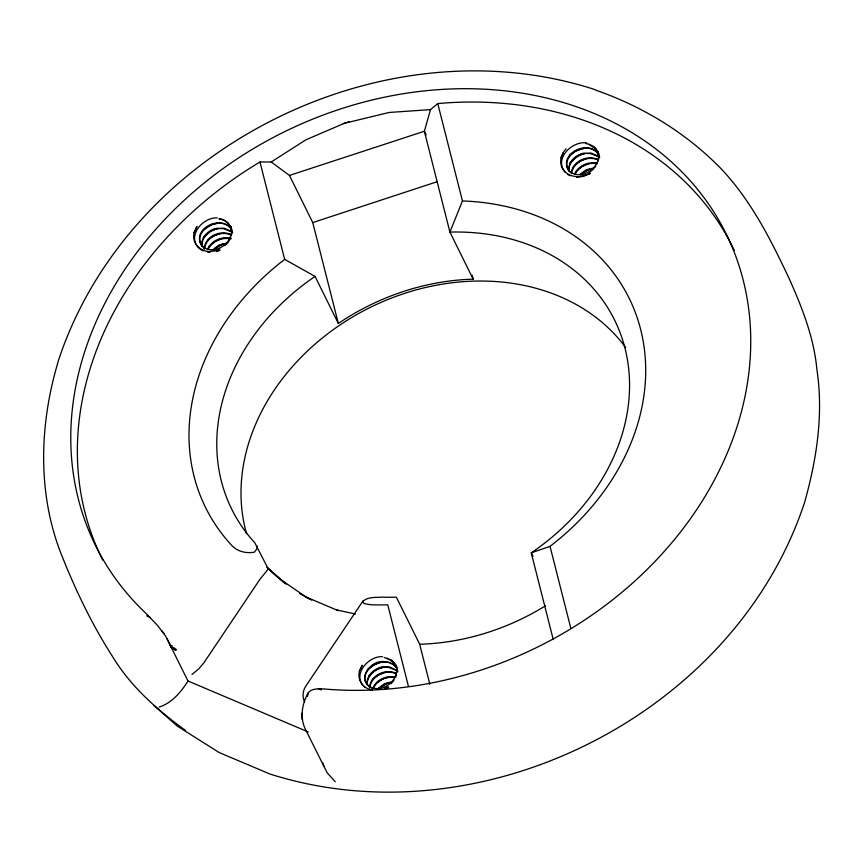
<?xml version="1.0" encoding="UTF-8"?>
<svg xmlns="http://www.w3.org/2000/svg" width="863" height="863" viewBox="0 0 863 863"><rect width="100%" height="100%" fill="white"/><g stroke="black" fill="none" stroke-linecap="round" stroke-linejoin="round"><path stroke-width="1.29" d="M204.218 249.17C204.585 236.408 221.025 228.986 231.683 234.919M369.515 687.951C369.86 675.535 385.556 668.07 396.149 673.323M231.273 235.211C233.172 227.433 226.926 219.159 218.943 218.706L224.261 220.41L228.436 223.7M598.135 161.036L598.426 159.245M204.553 248.641C205.966 236.991 220.399 230.378 230.723 234.909M369.849 687.412C371.273 675.761 385.696 669.149 396.031 673.69M571.554 173.571C572.967 161.91 587.401 155.308 597.735 159.838M345.243 122.913L305.858 139.838L271.209 161.985L259.968 161.996L284.661 259.385L315.071 276.408A213.517 174.261 -26.3 0 0 254.887 542.903L267.886 568.221L267.541 569.85L259.882 579.397L203.69 663.097L198.673 668.954L191.964 674.499M307.595 696.398C307.142 688.275 318.62 688.523 324.229 688.976A351.705 287.045 -26.3 0 0 750.238 325.135A351.705 287.045 -26.3 0 0 288.889 129.623A351.705 287.045 -26.3 0 0 146.084 613.474L157.767 625.697L165.728 636.268L187.983 680.993L308.199 731.943M734.262 250.356A351.705 287.045 -26.3 0 0 437.757 103.571L430.486 109.633L424.359 131.262L449.914 232.093L473.183 279.159A213.517 174.261 -26.3 0 0 338.339 323.474L315.071 276.408M571.403 171.705C573.917 160.291 588.642 154.38 598.695 159.849M307.552 694.553L308.091 692.989M230.809 236.991L228.814 241.284M395.502 677.531L396.43 674.888M194.078 232.557L196.872 226.602L194.078 232.557A21.543 17.584 -26.3 0 0 208.425 251.586L210.755 251.845M359.386 671.328L362.18 665.373L359.386 671.328A21.543 17.584 -26.3 0 0 372.525 690.173M576.592 177.152L583.636 176.343L590.443 173.398L580.486 176.559A21.543 17.584 -26.3 0 1 561.09 157.487L563.312 152.503M437.757 103.571L462.449 200.95L449.914 232.093A213.517 174.261 -26.3 0 1 625.006 348.296A213.517 174.261 -26.3 0 1 531.252 552.859L553.259 639.602M563.474 152.417L561.09 157.487M207.433 249.644C210.982 240.561 222.136 235.815 231.295 238.663M574.445 174.574C577.865 165.825 588.437 161.003 597.379 163.377M372.74 688.415C376.16 679.666 386.732 674.844 395.675 677.228M307.843 693.474C302.093 703.928 299.936 717.077 304.898 728.253L327.055 772.622L335.232 781.792M173.032 648.307L173.452 647.563A3.937 1.305 33.9 0 1 176.419 649.958L175.06 649.936A1.888 0.626 33.9 0 0 173.032 648.307L169.957 645.492L172.309 645.88L170.885 646.678L171.5 647.66L175.06 649.936M208.22 249.105C212.082 241.219 221.726 237.034 230.205 238.9M575.222 174.035C579.095 166.149 588.728 161.964 597.207 163.83M373.517 687.887C377.239 680.314 386.333 676.063 394.553 677.531M429.839 684.337L419.677 644.24L396.354 597.174A213.517 174.261 -26.3 0 1 382.892 597.153C376.171 597.606 367.584 596.506 362.611 601.651L364.218 603.625L370.659 604.726A236.225 192.794 -26.3 0 0 387.767 604.834L408.426 686.301M187.983 680.993C181.122 692.029 171.899 702.989 159.159 707.088M363.107 600.799L305.545 686.517C302.719 691.123 302.115 697.185 304.704 702.029M227.012 243.614L228.21 242.061M595.815 166.214L594.618 167.767L586.085 169.871L579.979 174.531M394.111 680.055L390.885 683.766M572.601 167.681L579.72 161.327L586.635 158.501M203.398 237.433L210.648 231.187L217.616 228.479M563.873 151.532L566.096 148.824M569.666 163.269L577.66 156.106L584.618 153.409M368.706 676.204L370.184 674.402M212.978 249.612L219.083 244.941L227.724 242.805M377.649 689.073L384.391 683.712L393.021 681.576M209.202 246.235L214.779 241.608L221.629 238.673M576.204 171.165L581.781 166.537L588.642 163.592M224.865 245.675L226.3 244.294M593.302 169.224L589.44 172.352M207.918 240.119L212.708 236.397L219.623 233.571M213.528 249.892L220.712 244.963L226.505 243.517M580.529 174.822L587.725 169.892L593.507 168.447M372.341 679.71L378.016 675.168L383.744 672.73M378.825 688.663L386.02 683.744L391.813 682.288M230.917 231.446L223.15 228.587L215.545 228.555C207.897 230.497 200.443 237.8 201.996 246.225C201.208 237.605 208.727 231.867 215.545 228.555L224.315 228.177L231.694 231.672M597.93 156.365L590.152 153.506L582.557 153.485C574.898 155.426 567.455 162.719 569.008 171.144C568.21 162.535 575.729 156.796 582.557 153.485L591.317 153.107L598.695 156.602M396.225 670.217L388.458 667.358L380.853 667.326C373.194 669.278 365.75 676.57 367.304 684.995C366.505 676.387 374.024 670.648 380.853 667.326L389.612 666.948L396.991 670.443M371.079 673.604L375.955 669.958L381.726 667.617M203.636 229.536L212.007 224.434L218.059 223.053M569.731 155.254L575.599 150.906L585.071 147.983M368.026 669.105L373.895 664.747L379.709 662.514M214.876 248.296L223.646 243.776M580.907 173.948L590.659 168.706M379.202 687.8L388.954 682.547M377.088 682.525L383.399 678.674L389.386 676.97M385.092 687.584L387.735 686.204M385.416 688.965L388.738 687.239L383.884 689.343M216.624 251.413L220.119 250.194M217.012 249.785L219.785 248.814M462.449 200.95A236.225 192.794 -26.3 0 1 640.659 329.472A236.225 192.794 -26.3 0 1 550.033 546.355L531.252 552.859L533.043 556.484M343.194 123.603L389.148 112.46L430.486 109.633M271.209 161.985L289.461 175.426L424.359 131.262L426.149 134.876M289.461 175.426L312.751 222.589L437.422 181.618M347.304 122.244L349.364 121.575M148.112 615.427L146.775 615.794L150.302 617.606M214.369 229.623L217.271 228.846M581.382 154.553L584.273 153.776M379.677 668.404L382.568 667.617M222.859 238.436L228.975 237.789M379.493 689.106L381.37 688.75M384.93 672.342L387.379 671.91M382.924 667.25L386.602 666.678M382.136 661.997C387.465 660.95 393.237 663.367 396.527 667.628M217.282 217.886C202.492 217.001 186.009 237.045 199.655 248.738M382.589 656.657C367.789 655.772 351.306 675.815 364.963 687.509M208.425 251.586L218.576 250.572M592.309 162.891L595.988 162.719M384.639 661.673C371.64 659.256 356.365 678.156 370.184 686.937C383.312 693.453 399.957 679.666 396.268 665.492L391.651 660.249L384.24 657.487M586.721 142.88C571.942 140.712 553.755 158.77 565.136 172.384M207.347 251.942L209.58 252.223M355.405 614.014L336.333 609.871L338.145 610.626L306.085 597.034L278.393 577.994L267.012 567.423L286.613 584.467M585.945 143.636C593.075 144.358 599.472 150.691 599.602 157.961M318.382 688.836L321.521 689.85L321.263 688.803M588.717 144.283L595.448 148.63L598.523 155.685M387.012 658.124L393.744 662.471L396.268 666.98M567.423 174.304L570.152 175.772M200.421 249.375L203.15 250.842M371.64 688.113C350.777 675.351 383.431 651.554 395.988 667.207M299.547 593.453L310.13 599.267M306.085 597.034L311.748 600.152M185.275 730.26C157.044 709.828 130.442 686.312 112.309 656.171C92.287 624.963 76.138 591.392 62.384 557.002C37.53 496.279 39.094 427.401 57.174 365.071L58.253 361.058C127.724 149.256 381.122 21.521 593.054 88.975L596.818 90.518C643.787 107.044 686.862 133.463 721.576 169.234C751.274 200.917 771.026 240.022 789.332 278.976C802.256 307.875 813.992 337.778 816.905 369.591C823.431 412.6 817.164 456.268 805.826 497.929L804.748 501.942C735.276 713.744 481.878 841.479 269.946 774.025L219.224 752.579L177.325 726.139L154.013 705.513L154.693 706.074M284.434 582.967L267.886 568.221M571.198 173.107C555.427 158.663 585.955 138.609 597.692 153.366M204.186 248.177C188.414 233.733 218.943 213.679 230.68 228.436M226.343 221.478L230.971 226.721L232.589 233.032M593.356 146.408L595.448 148.63M391.651 660.249L393.744 662.471M598.232 153.787C588.124 139.267 558.9 153.452 568.329 170.043C579.958 182.719 602.59 167.454 597.973 151.651M231.23 228.857C221.111 214.337 191.899 228.522 201.316 245.114C212.945 257.789 235.577 242.525 230.971 226.721M164.078 633.744L162.212 631.166M595.955 149.072L598.016 153.808M228.954 224.143L231.004 228.878M394.262 662.913L396.311 667.649M167.066 638.674L171.241 647.207M396.268 665.492L397.897 671.813M322.87 763.097L323.916 766.398M256.829 545.826L257.196 548.469L254.412 552.169C246.753 553.561 238.059 551.813 232.449 546.15A236.225 192.794 -26.3 0 1 284.661 259.385M550.033 546.355L570.777 628.156M472.19 275.275L473.183 279.159M312.751 222.589L338.339 323.474M396.818 669.537L396.872 672.191M102.708 560.033A351.705 287.045 -26.3 0 1 259.968 161.996M545.524 605.761A213.517 174.261 -26.3 0 1 419.677 644.24M246.538 533.658A213.517 174.261 -26.3 0 1 370.756 307.163A213.517 174.261 -26.3 0 1 625.621 347.444M302.417 719.753L302.136 713.259L302.417 719.753"/></g></svg>
